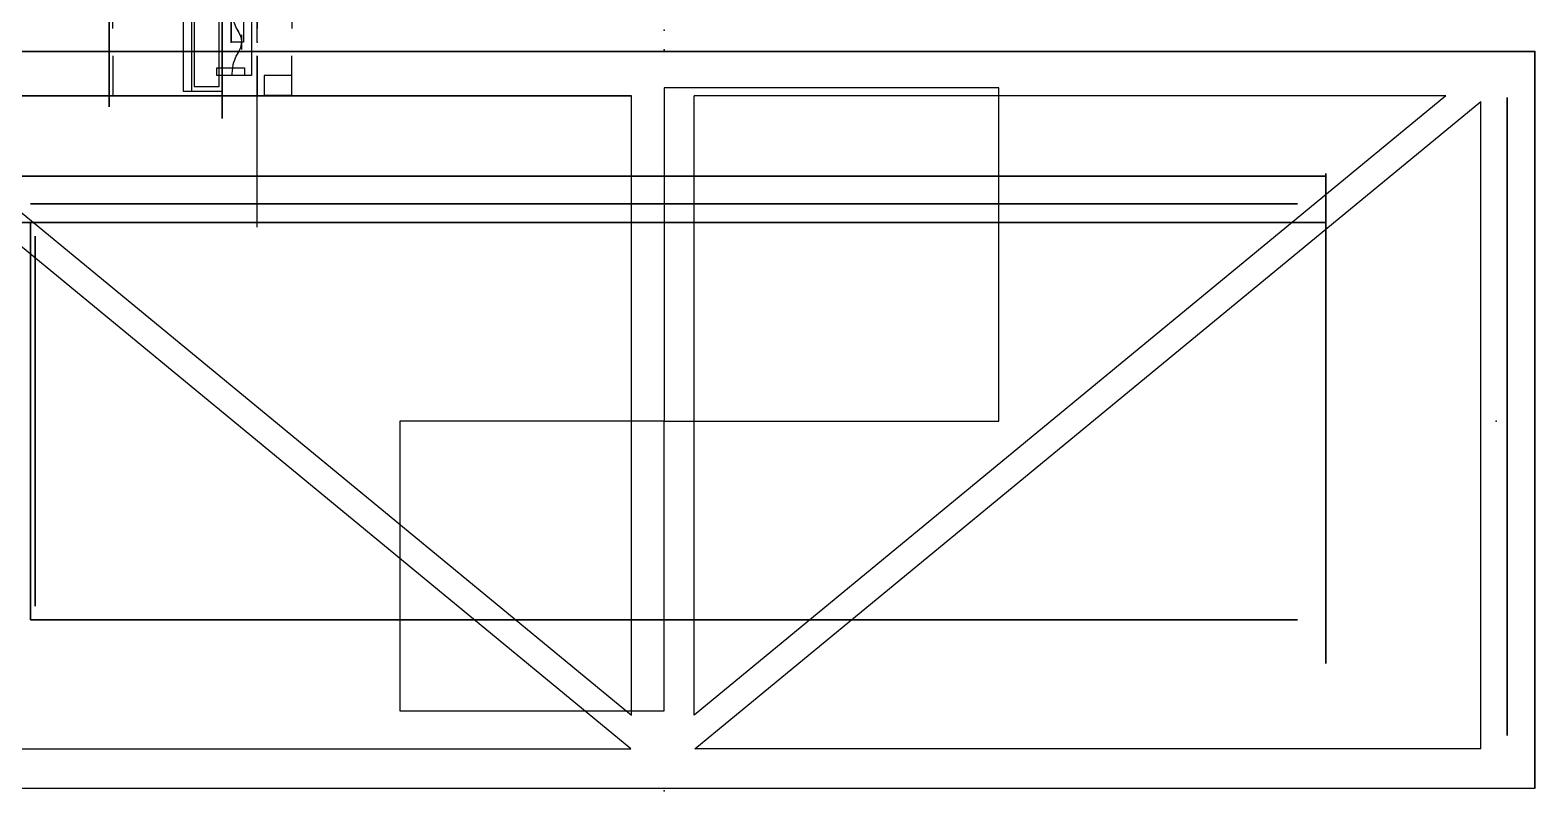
# Model space of a CAD drawing. Header units: centimetres. Extents: x -16.4 to 9.4, y -5.6 to 5.6.
# Drawn here: x -6.86 to 9.42, y -4 to 4.23 of the extents above; entities that cross this region are included whole.
import ezdxf

# ---------------------------------------------------------------- set-up
doc = ezdxf.new("R2010")
doc.units = ezdxf.units.CM
doc.header["$MEASUREMENT"] = 0
for name, color, linetype in [('Contact_Sketch1', 7, 'Continuous'), ('Contact_Sketch2', 7, 'Continuous'), ('Housing_Sketch1', 7, 'Continuous'), ('Housing_Sketch1 (1)', 7, 'Continuous'), ('Housing_Sketch2', 7, 'Continuous'), ('Housing_Sketch2 (1)', 7, 'Continuous'), ('Housing_Sketch4', 7, 'Continuous'), ('Housing_Sketch5', 7, 'Continuous'), ('Housing_Sketch8', 7, 'Continuous'), ('lipo battery 8000 mAh v2_Sketch1', 7, 'Continuous'), ('Test v12_Sketch1', 7, 'Continuous'), ('Test v12_Sketch10', 7, 'Continuous'), ('Test v12_Sketch11', 7, 'Continuous'), ('Test v12_Sketch12', 7, 'Continuous'), ('Test v12_Sketch14', 7, 'Continuous'), ('Test v12_Sketch15', 7, 'Continuous'), ('Test v12_Sketch16', 7, 'Continuous'), ('Test v12_Sketch17', 7, 'Continuous'), ('Test v12_Sketch18', 7, 'Continuous'), ('Test v12_Sketch2', 7, 'Continuous'), ('Test v12_Sketch20', 7, 'Continuous'), ('Test v12_Sketch21', 7, 'Continuous'), ('Test v12_Sketch3', 7, 'Continuous'), ('Test v12_Sketch31', 7, 'Continuous'), ('Test v12_Sketch32', 7, 'Continuous'), ('Test v12_Sketch33', 7, 'Continuous'), ('Test v12_Sketch36', 7, 'Continuous'), ('Test v12_Sketch37', 7, 'Continuous'), ('Test v12_Sketch38', 7, 'Continuous'), ('Test v12_Sketch39', 7, 'Continuous'), ('Test v12_Sketch4', 7, 'Continuous'), ('Test v12_Sketch40', 7, 'Continuous'), ('Test v12_Sketch41', 7, 'Continuous'), ('Test v12_Sketch42', 7, 'Continuous'), ('Test v12_Sketch43', 7, 'Continuous'), ('Test v12_Sketch44', 7, 'Continuous'), ('Test v12_Sketch45', 7, 'Continuous'), ('Test v12_Sketch46', 7, 'Continuous'), ('Test v12_Sketch47', 7, 'Continuous'), ('Test v12_Sketch49', 7, 'Continuous'), ('Test v12_Sketch5', 7, 'Continuous'), ('Test v12_Sketch51', 7, 'Continuous'), ('Test v12_Sketch52', 7, 'Continuous'), ('Test v12_Sketch53', 7, 'Continuous'), ('Test v12_Sketch54', 7, 'Continuous'), ('Test v12_Sketch55', 7, 'Continuous'), ('Test v12_Sketch7', 7, 'Continuous'), ('Test v12_Sketch8', 7, 'Continuous'), ('Test v12_Sketch9', 7, 'Continuous')]:
    doc.layers.add(name, color=color, linetype=linetype)

# ---------------------------------------------------------------- blocks, each defined once
blk = doc.blocks.new('lipobattery8000mAhv2')
at = {"layer": 'lipo battery 8000 mAh v2_Sketch1'}
for p, q in [((6.85, 2.15, -2), (-6.85, 2.15, -2)), ((-6.85, 2.15, 2), (6.85, 2.15, 2)), ((-6.85, 2.15, -2), (-6.85, 2.15, 2)), ((6.85, 2.15, 2), (6.85, 2.15, -2))]:
    blk.add_line(p, q, dxfattribs=at)
blk.add_point((0, 2.15), dxfattribs=at)
blk = doc.blocks.new('Housing')
at = {"layer": 'Housing_Sketch1'}
for p, q in [((-0.04, 0), (-0.04, 0.388)), ((0, 0.465), (0.36, 0.465)), ((0, 0.465), (0, 0)), ((0, 0.388), (0, 0)), ((0, 0.388), (0.36, 0.388)), ((0, 0.365), (0.36, 0.365)), ((0.04, 0), (0.04, 0.388)), ((0, 0.308), (0.36, 0.308)), ((-2, 0), (-0.25, 0)), ((0, 0), (0.04, 0)), ((0.825, 0), (0.668, 0))]:
    blk.add_line(p, q, dxfattribs=at)
for radius in [0.465, 0.388, 0.365, 0.308]:
    blk.add_arc((0.36, 0), radius, 0, 90, dxfattribs=at)
blk.add_point((0, 0), dxfattribs=at)
blk.add_point((0, 0), dxfattribs=at)
at = {"layer": 'Housing_Sketch1 (1)'}
for p, q in [((-0.47, 0.322, 1.6), (-0.7, 0.13, 1.6)), ((0.7, 0.322, 1.6), (-0.47, 0.322, 1.6)), ((-0.063, 0.21, 1.6), (0.062, 0.21, 1.6)), ((-0.063, 0.21, 1.6), (0.062, -0.21, 1.6)), ((-0.063, -0.21, 1.6), (-0.063, 0.21, 1.6)), ((0.062, 0.21, 1.6), (-0.063, -0.21, 1.6)), ((0.062, 0.21, 1.6), (0.062, -0.21, 1.6)), ((0.7, -0.323, 1.6), (0.7, 0.322, 1.6)), ((-0.7, 0.13, 1.6), (-0.7, -0.13, 1.6)), ((-0.7, -0.13, 1.6), (-0.47, -0.323, 1.6)), ((-0.47, -0.323, 1.6), (0.7, -0.323, 1.6)), ((-0.095, -0.21, 1.6), (-0.095, -0.323, 1.6)), ((0.095, -0.21, 1.6), (-0.095, -0.21, 1.6)), ((-0.095, -0.323, 1.6), (0.095, -0.21, 1.6)), ((0.095, -0.323, 1.6), (-0.095, -0.21, 1.6)), ((-0.095, -0.323, 1.6), (0.095, -0.323, 1.6)), ((0.062, -0.21, 1.6), (-0.063, -0.21, 1.6)), ((0.095, -0.323, 1.6), (0.095, -0.21, 1.6))]:
    blk.add_line(p, q, dxfattribs=at)
for centre in [(-0.36, 0, 1.6), (0.36, 0, 1.6)]:
    blk.add_circle(centre, 0.215, dxfattribs=at)
for p in [(0, 0, 1.6), (0, 0, 1.6), (0, -0.266, 1.6)]:
    blk.add_point(p, dxfattribs=at)
at = {"layer": 'Housing_Sketch2'}
for p, q in [((0, 0.25, 0.28), (0, 2, 0.28)), ((0, 0.465, 0.28), (0.36, 0.465, 0.28)), ((0, 0.365, 0.28), (0, 0, 0.28)), ((0.36, 0.365, 0.28), (0, 0.365, 0.28)), ((0.18, 0.465, 0.28), (0.65, 0.465, 0.28)), ((0.04, 0, 0.28), (0.04, 0.308, 0.28)), ((0.04, 0.308, 0.28), (0.36, 0.308, 0.28)), ((0.825, 0, 0.28), (0.825, 0.29, 0.28)), ((0, 0, 0.28), (0.04, 0, 0.28)), ((0, 0, 0.28), (0.725, 0, 0.28)), ((2, 0, 0.28), (0.25, 0, 0.28)), ((0.668, 0, 0.28), (0.725, 0, 0.28))]:
    blk.add_line(p, q, dxfattribs=at)
for centre, radius, end in [((0.36, 0, 0.28), 0.465, 90), ((0.36, 0, 0.28), 0.365, 90), ((0.65, 0.29, 0.28), 0.175, 90), ((0.36, 0, 0.28), 0.215, 180), ((0.36, 0, 0.28), 0.308, 90)]:
    blk.add_arc(centre, radius, 0, end, dxfattribs=at)
blk.add_point((0, 0, 0.28), dxfattribs=at)
at = {"layer": 'Housing_Sketch2 (1)'}
for p, q in [((-0.53, -0.407, 0.38), (0.73, -0.407, 0.38)), ((-0.53, -0.407, 0.8), (-0.53, -0.407, 0.38)), ((-0.53, -0.407, 0.38), (0.63, -0.407, 0.38)), ((0.73, -0.407, 0.8), (-0.53, -0.407, 0.8)), ((-0.53, -0.407, 0.71), (-0.53, -0.407, 0.38)), ((0.63, -0.407, 0.71), (-0.53, -0.407, 0.71)), ((-0.481, -0.407, 0.412), (0.601, -0.407, 0.412)), ((0.601, -0.407, 0.682), (-0.481, -0.407, 0.682)), ((-0.481, -0.407, 0.682), (-0.481, -0.407, 0.412)), ((0.601, -0.407, 0.412), (0.601, -0.407, 0.682)), ((0.63, -0.407, 0.38), (0.63, -0.407, 0.71)), ((0.73, -0.407, 0.38), (0.73, -0.407, 0.8))]:
    blk.add_line(p, q, dxfattribs=at)
blk.add_point((0, -0.407), dxfattribs=at)
at = {"layer": 'Housing_Sketch4'}
for p, q in [((0.08, 0.465, 0.17), (-0.08, 0.465, 0.17)), ((0, 0.465, 0.28), (0.36, 0.465, 0.28)), ((0.36, 0.465, 0.15), (0, 0.465, 0.15)), ((0, 0.465, 0.15), (0, 0.465, 0.28)), ((0.47, 0.465, 0.268), (0.25, 0.465, 0.272)), ((0.36, 0.465, 0.15), (0.825, 0.465, 0.15)), ((0.36, 0.465, 0.15), (0.36, 0.465, 0.28)), ((0.825, 0.465, 0.28), (0.36, 0.465, 0.28)), ((0.98, 0.465, 0.15), (0.67, 0.465, 0.15)), ((0.825, 0.465, 0.28), (0.825, 0.465, 0.15))]:
    blk.add_line(p, q, dxfattribs=at)
blk.add_open_spline([(0.825, 0.465, 0.15), (0.791, 0.465, 0.15), (0.731, 0.465, 0.152), (0.663, 0.465, 0.161), (0.606, 0.465, 0.185), (0.557, 0.465, 0.222), (0.493, 0.465, 0.256), (0.392, 0.465, 0.275), (0.27, 0.465, 0.271), (0.181, 0.465, 0.244), (0.118, 0.465, 0.208), (0.078, 0.465, 0.183), (0.043, 0.465, 0.172), (0.015, 0.465, 0.17), (0, 0.465, 0.17)], degree=5, dxfattribs=at)
blk.add_point((0, 0.465), dxfattribs=at)
at = {"layer": 'Housing_Sketch5'}
for p, q in [((0.65, 0.465, 0.38), (-0.65, 0.465, 0.38)), ((-0.53, 0.407, 0.38), (0.73, 0.407, 0.38)), ((0.78, 0.357, 0.38), (0.78, 0, 0.38)), ((-0.825, 0.29, 0.38), (-0.825, -0.29, 0.38)), ((-0.7, 0.13, 0.38), (-0.47, 0.322, 0.38)), ((-0.47, 0.322, 0.38), (0.7, 0.322, 0.38)), ((0.7, 0.322, 0.38), (0.7, 0, 0.38)), ((0.825, -0.29, 0.38), (0.825, 0.29, 0.38)), ((-0.78, 0, 0.38), (-0.78, 0.157, 0.38)), ((-0.78, 0, 0.38), (-0.7, 0, 0.38)), ((-0.7, 0, 0.38), (-0.7, 0.13, 0.38)), ((-0.7, 0, 0.38), (-0.575, 0, 0.38)), ((-0.145, 0, 0.38), (0.145, 0, 0.38)), ((0, 0, 0.38), (0, 0.14, 0.38)), ((0.7, 0, 0.38), (0.575, 0, 0.38)), ((0.7, 0, 0.38), (0.78, 0, 0.38)), ((-0.65, -0.465, 0.38), (0.65, -0.465, 0.38))]:
    blk.add_line(p, q, dxfattribs=at)
for centre in [(-0.36, 0, 0.38), (0.36, 0, 0.38)]:
    blk.add_circle(centre, 0.215, dxfattribs=at)
for centre, radius, start, end in [((-0.65, 0.29, 0.38), 0.175, 90, 180), ((-0.53, 0.157, 0.38), 0.25, 90, 180), ((0.65, 0.29, 0.38), 0.175, 0, 90), ((0.73, 0.357, 0.38), 0.05, 0, 90), ((-0.65, -0.29, 0.38), 0.175, 180, 270), ((0.65, -0.29, 0.38), 0.175, 270, 0)]:
    blk.add_arc(centre, radius, start, end, dxfattribs=at)
for p in [(0, 0, 0.38), (0, 0, 0.38), (0, 0, 0.38), (0.748, 0, 0.38)]:
    blk.add_point(p, dxfattribs=at)
at = {"layer": 'Housing_Sketch8'}
for p, q in [((-0.36, 0.365, 0.06), (-0.36, 0.365, 0.27)), ((-0.279, 0.365, 0.136), (-0.36, 0.365, 0.136)), ((-0.36, 0.365, 0.136), (-0.36, 0.365, 0.436)), ((-0.36, 0.365, 0.436), (-0.279, 0.365, 0.436)), ((0.36, 0.365, 0.06), (-0.36, 0.365, 0.06)), ((-0.279, 0.365, 0.436), (-0.279, 0.365, 0.136)), ((0.363, 0.365, 0.09), (0.222, 0.365, 0.09)), ((0.222, 0.365, 0.09), (0.222, 0.365, 0.39)), ((0.222, 0.365, 0.39), (0.363, 0.365, 0.39)), ((0.36, 0.365, 0.27), (0.36, 0.365, 0.06)), ((0.363, 0.365, 0.39), (0.363, 0.365, 0.09))]:
    blk.add_line(p, q, dxfattribs=at)
for points in [[(-0.36, 0.365, 0.27), (-0.335, 0.365, 0.27), (-0.29, 0.365, 0.27), (-0.204, 0.365, 0.25), (-0.176, 0.365, 0.238), (-0.122, 0.365, 0.211), (-0.099, 0.365, 0.195), (-0.053, 0.365, 0.176), (-0.03, 0.365, 0.17), (0, 0.365, 0.17)], [(0.36, 0.365, 0.27), (0.335, 0.365, 0.27), (0.29, 0.365, 0.27), (0.204, 0.365, 0.25), (0.176, 0.365, 0.238), (0.122, 0.365, 0.211), (0.099, 0.365, 0.195), (0.053, 0.365, 0.176), (0.03, 0.365, 0.17), (0, 0.365, 0.17)]]:
    blk.add_open_spline(points, degree=3, knots=[-0.4137535, -0.4137535, -0.4137535, -0.4137535, -0.2936128, -0.2936128, -0.2034874, -0.2034874, -0.0907369, -0.0907369, 0, 0, 0, 0], dxfattribs=at)
blk.add_point((0, 0.365), dxfattribs=at)
blk = doc.blocks.new('Contact')
at = {"layer": 'Contact_Sketch1'}
for radius in [0.2135, 0.17]:
    blk.add_circle((0.36, 0), radius, dxfattribs=at)
blk.add_point((0, 0), dxfattribs=at)
at = {"layer": 'Contact_Sketch2'}
for p, q in [((0.5735, 0, -0.375), (0.1465, 0, -0.375)), ((0.1465, 0, 1.56), (0.5735, 0, 1.56)), ((0.5735, 0, -0.375), (0.36, 0, -0.375)), ((0.36, 0, -0.075), (0.5735, 0, -0.075)), ((0.36, 0, -0.375), (0.36, 0, -0.075)), ((0.5735, 0, -0.075), (0.5735, 0, -0.375))]:
    blk.add_line(p, q, dxfattribs=at)
for p in [(0, 0), (0.36, 0), (0.36, 0)]:
    blk.add_point(p, dxfattribs=at)
blk = doc.blocks.new('XT60H-Fv3v1')
at = {"extrusion": (-2.40086e-15, -1, 3.16414e-15)}
for name, rotation in [('Housing', 270.0000000000003), ('Contact', 270.0000000000003), ('Contact', 90.00000000000037)]:
    blk.add_blockref(name, (-8.5, 0, -4.1), dxfattribs=dict(at, rotation=rotation))

msp = doc.modelspace()

# ---------------------------------------------------------------- linework, layer by layer
at = {"layer": 'Test v12_Sketch1'}
for p, q in [((7.154, 2.15, 2.804), (-8.056, 2.15, 2.804)), ((-8.056, 2.15, -2.853), (7.154, 2.15, -2.853)), ((-6.85, 2.15, -2), (-6.85, 2.15, 2)), ((6.85, 2.15, -2), (-6.85, 2.15, -2)), ((-6.85, 2.15, 2), (6.85, 2.15, 2)), ((6.85, 2.15, 2), (6.85, 2.15, -2)), ((7.154, 2.15, -2.853), (7.154, 2.15, 2.804))]:
    msp.add_line(p, q, dxfattribs=at)
msp.add_point((0, 2.15), dxfattribs=at)
at = {"layer": 'Test v12_Sketch10'}
msp.add_point((0, 0, -4), dxfattribs=at)
at = {"layer": 'Test v12_Sketch11'}
msp.add_point((0, 0, 4), dxfattribs=at)
at = {"layer": 'Test v12_Sketch12'}
for p, q in [((-9.49, 3.999, -4), (0.15, 3.999, -4)), ((0.15, 3.999, -4), (4.246, 3.999, -4)), ((4.246, 3.999, -4), (9.412, 3.999, -4)), ((9.412, 3.999, -4), (9.412, -3.974, -4)), ((-0.36, -3.543, -4), (-8.86, 3.457, -4)), ((-8.481, 3.519, -4), (-0.353, -3.181, -4)), ((-8.481, 3.519, -4), (-0.353, 3.519, -4)), ((-0.353, 3.519, -4), (-8.481, 3.519, -4)), ((-0.353, -3.181, -4), (-0.353, 3.519, -4)), ((8.453, 3.519, -4), (0.326, 3.519, -4)), ((8.453, 3.519, -4), (0.326, -3.181, -4)), ((0.326, -3.181, -4), (0.326, 3.519, -4)), ((0.332, -3.543, -4), (8.832, 3.457, -4)), ((8.832, -3.543, -4), (8.832, 3.457, -4)), ((-8.86, -3.543, -4), (-0.36, -3.543, -4)), ((8.832, -3.543, -4), (0.332, -3.543, -4)), ((9.412, -3.974, -4), (-9.49, -3.974, -4))]:
    msp.add_line(p, q, dxfattribs=at)
msp.add_point((0, 0, -4), dxfattribs=at)
at = {"layer": 'Test v12_Sketch14'}
msp.add_point((0, 4), dxfattribs=at)
at = {"layer": 'Test v12_Sketch15'}
msp.add_point((0, -4), dxfattribs=at)
at = {"layer": 'Test v12_Sketch16'}
for p, q in [((-9.488, 4, -4.003), (9.418, 4, -4.003)), ((9.418, 4, 4.024), (-9.488, 4, 4.024)), ((9.418, 4, -4.003), (9.418, 4, 4.024))]:
    msp.add_line(p, q, dxfattribs=at)
msp.add_point((-0.451, 4, -0.024), dxfattribs=at)
at = {"layer": 'Test v12_Sketch17'}
msp.add_point((-0.035, 4, 0.011), dxfattribs=at)
at = {"layer": 'Test v12_Sketch18'}
msp.add_point((0, 4.016), dxfattribs=at)
at = {"layer": 'Test v12_Sketch2'}
for p, q in [((-6.85, -2.15, -2), (6.85, -2.15, -2)), ((6.85, -2.15, 2), (-6.85, -2.15, 2)), ((-6.85, -2.15, 2), (6.85, -2.15, 2)), ((6.85, -2.15, -2), (-6.85, -2.15, -2)), ((-6.85, -2.15, -2), (-6.85, -2.15, 2)), ((-6.85, -2.15, 2), (-6.85, -2.15, -2)), ((6.85, -2.15, -2), (6.85, -2.15, 2)), ((6.85, -2.15, 2), (6.85, -2.15, -2))]:
    msp.add_line(p, q, dxfattribs=at)
msp.add_point((0, -2.15), dxfattribs=at)
at = {"layer": 'Test v12_Sketch20'}
msp.add_point((0, 0), dxfattribs=at)
at = {"layer": 'Test v12_Sketch21'}
msp.add_point((0, 0), dxfattribs=at)
at = {"layer": 'Test v12_Sketch3'}
for p, q in [((6.85, 2.15, -2), (-6.85, 2.15, -2)), ((-6.85, 2.15, 2), (6.85, 2.15, 2)), ((-6.85, 2.15, 2), (-6.85, 2.15, -2)), ((6.85, 2.15, 2), (-6.85, 2.15, 2)), ((-6.85, 2.15, -2), (-6.85, 2.15, 2)), ((-6.85, 2.15, -2), (6.85, 2.15, -2)), ((6.85, 2.15, -2), (6.85, 2.15, 2)), ((6.85, 2.15, 2), (6.85, 2.15, -2))]:
    msp.add_line(p, q, dxfattribs=at)
msp.add_point((0, 2.15), dxfattribs=at)
at = {"layer": 'Test v12_Sketch31'}
msp.add_point((0, 0), dxfattribs=at)
at = {"layer": 'Test v12_Sketch32'}
msp.add_point((0, 0, 4), dxfattribs=at)
at = {"layer": 'Test v12_Sketch33'}
msp.add_point((0, 4.231, 5.042), dxfattribs=at)
at = {"layer": 'Test v12_Sketch36'}
msp.add_point((0, 0), dxfattribs=at)
at = {"layer": 'Test v12_Sketch37'}
msp.add_point((0, 0), dxfattribs=at)
at = {"layer": 'Test v12_Sketch38'}
msp.add_point((0, 0), dxfattribs=at)
at = {"layer": 'Test v12_Sketch39'}
for p, q in [((9.418, -3.974, 4.025), (9.418, 4, 4.025)), ((9.418, 4, -4.003), (9.418, -3.974, -4.003)), ((9.418, 4, 4.025), (9.418, 4, -4.003)), ((9.418, -3.974, -4.003), (9.418, -3.974, 4.025))]:
    msp.add_line(p, q, dxfattribs=at)
for p in [(9.418, 4, -4.003), (9, 0)]:
    msp.add_point(p, dxfattribs=at)
at = {"layer": 'Test v12_Sketch4', "extrusion": (-1, 0, 0)}
for centre in [(0, 0.6, 6.8), (0, -0.6, 6.8)]:
    msp.add_circle(centre, 0.3, dxfattribs=at)
for start_param, end_param in [(0, 3.141593), (3.141593, 6.283185)]:
    msp.add_ellipse((-6.8, 0), major_axis=(0, 0, 2.6), ratio=0.769231, start_param=start_param, end_param=end_param, dxfattribs=at)
at = {"layer": 'Test v12_Sketch4'}
msp.add_point((-6.8, 0), dxfattribs=at)
at = {"layer": 'Test v12_Sketch40'}
msp.add_point((9, 0), dxfattribs=at)
at = {"layer": 'Test v12_Sketch41'}
msp.add_point((0, 0), dxfattribs=at)
at = {"layer": 'Test v12_Sketch42'}
for p, q in [((-6.85, 2.15, 2), (-6.85, -2.15, 2)), ((-6.85, -2.15, -2), (-6.85, 2.15, -2)), ((-6.85, 2.15, -2), (-6.85, 2.15, 2)), ((-6.85, -2.15, 2), (-6.85, -2.15, -2))]:
    msp.add_line(p, q, dxfattribs=at)
msp.add_point((-6.85, 0), dxfattribs=at)
at = {"layer": 'Test v12_Sketch43'}
for p, q in [((9.418, 4, -4.003), (-9.488, 4, -4.003)), ((-9.488, 4, 4.024), (9.118, 4, 4.024)), ((9.118, 4, 4.025), (9.418, 4, 4.025)), ((9.118, 4, 4.024), (9.118, 4, 4.025)), ((9.418, 4, 4.025), (9.418, 4, -4.003))]:
    msp.add_line(p, q, dxfattribs=at)
msp.add_point((0, 4), dxfattribs=at)
at = {"layer": 'Test v12_Sketch44'}
for p, q in [((-9.488, 4, 4.024), (9.118, 4, 4.024)), ((9.418, 4, -4.003), (-9.488, 4, -4.003)), ((9.118, 4, 4.024), (9.118, 4, 4.025)), ((9.118, 4, 4.025), (9.418, 4, 4.025)), ((9.418, 4, 4.025), (9.418, 4, -4.003))]:
    msp.add_line(p, q, dxfattribs=at)
msp.add_point((0, 4), dxfattribs=at)
at = {"layer": 'Test v12_Sketch45'}
for p, q in [((7.154, 2.65, -2.853), (-8.056, 2.65, -2.853)), ((-8.056, 2.65, 2.804), (7.154, 2.65, 2.804)), ((7.154, 2.65, 2.804), (7.154, 2.65, -2.853))]:
    msp.add_line(p, q, dxfattribs=at)
msp.add_point((0, 2.65), dxfattribs=at)
at = {"layer": 'Test v12_Sketch46'}
for p, q in [((9.418, 4, -4.003), (-9.488, 4, -4.003)), ((-9.488, 4, 4.024), (9.118, 4, 4.024)), ((9.118, 4, 4.024), (9.118, 4, 4.025)), ((9.118, 4, 4.025), (9.418, 4, 4.025)), ((9.418, 4, 4.025), (9.418, 4, -4.003))]:
    msp.add_line(p, q, dxfattribs=at)
msp.add_point((0, 4), dxfattribs=at)
at = {"layer": 'Test v12_Sketch47'}
msp.add_point((-0.035, 4, 0.011), dxfattribs=at)
at = {"layer": 'Test v12_Sketch49'}
for p, q in [((7.155, 2.679, -2.839), (7.155, 2.679, 2.818)), ((7.155, 2.679, 2.818), (7.155, -2.621, 2.818)), ((7.155, -2.621, -2.839), (7.155, 2.679, -2.839)), ((7.155, -2.621, 2.818), (7.155, -2.621, -2.839))]:
    msp.add_line(p, q, dxfattribs=at)
msp.add_point((7.155, 0), dxfattribs=at)
at = {"layer": 'Test v12_Sketch5'}
msp.add_point((-6.8, 0), dxfattribs=at)
at = {"layer": 'Test v12_Sketch51'}
msp.add_point((0, 0), dxfattribs=at)
at = {"layer": 'Test v12_Sketch52'}
msp.add_point((0, 0), dxfattribs=at)
at = {"layer": 'Test v12_Sketch53'}
for p, q in [((9.118, -3.4, 3.4), (9.118, 3.5, 3.4)), ((9.118, 3.5, -3.5), (9.118, -3.4, -3.5)), ((9.118, 3.5, 3.4), (9.118, 3.5, -3.5)), ((9.118, 2.686, -2.813), (9.118, 2.686, 2.818)), ((9.118, -2.572, -2.813), (9.118, 2.686, -2.813)), ((9.118, 2.686, 2.818), (9.118, -2.572, 2.818)), ((9.118, -2.572, 2.818), (9.118, -2.572, -2.813)), ((9.118, -3.4, -3.5), (9.118, -3.4, 3.4))]:
    msp.add_line(p, q, dxfattribs=at)
msp.add_point((9.118, 0), dxfattribs=at)
at = {"layer": 'Test v12_Sketch54'}
for p, q in [((0, -3.132, 2.818), (0, 0, 2.818)), ((-2.859, 0, 2.818), (-2.859, -3.132, 2.818)), ((0, 0, 2.818), (-2.859, 0, 2.818)), ((-2.859, -3.132, 2.818), (0, -3.132, 2.818))]:
    msp.add_line(p, q, dxfattribs=at)
msp.add_point((0, 0, 2.818), dxfattribs=at)
at = {"layer": 'Test v12_Sketch55'}
for p, q in [((3.622, 3.606), (0, 3.606)), ((0, 3.606), (0, 0)), ((3.622, 0), (3.622, 3.606)), ((0, 0), (3.622, 0))]:
    msp.add_line(p, q, dxfattribs=at)
msp.add_point((0, 0), dxfattribs=at)
at = {"layer": 'Test v12_Sketch7'}
msp.add_point((-6.8, 0), dxfattribs=at)
at = {"layer": 'Test v12_Sketch8'}
for p, q in [((-6.85, 2.15, -2), (-6.85, 2.15, 2)), ((-6.85, 2.15, 2), (-6.85, -2.15, 2)), ((-6.85, -2.15, -2), (-6.85, 2.15, -2)), ((-6.85, -2.15, 2), (-6.85, -2.15, -2))]:
    msp.add_line(p, q, dxfattribs=at)
msp.add_point((-6.85, 0), dxfattribs=at)
at = {"layer": 'Test v12_Sketch9'}
msp.add_point((0, 0), dxfattribs=at)

# ---------------------------------------------------------------- block references
at = {"extrusion": (-2.40086e-15, -1, 3.16414e-15), "rotation": 270.0000000000003}
msp.add_blockref('XT60H-Fv3v1', (-8.5, 0, -4.1), dxfattribs=at)
msp.add_blockref('lipobattery8000mAhv2', (0, 0.2))

doc.saveas('drawing.dxf')
